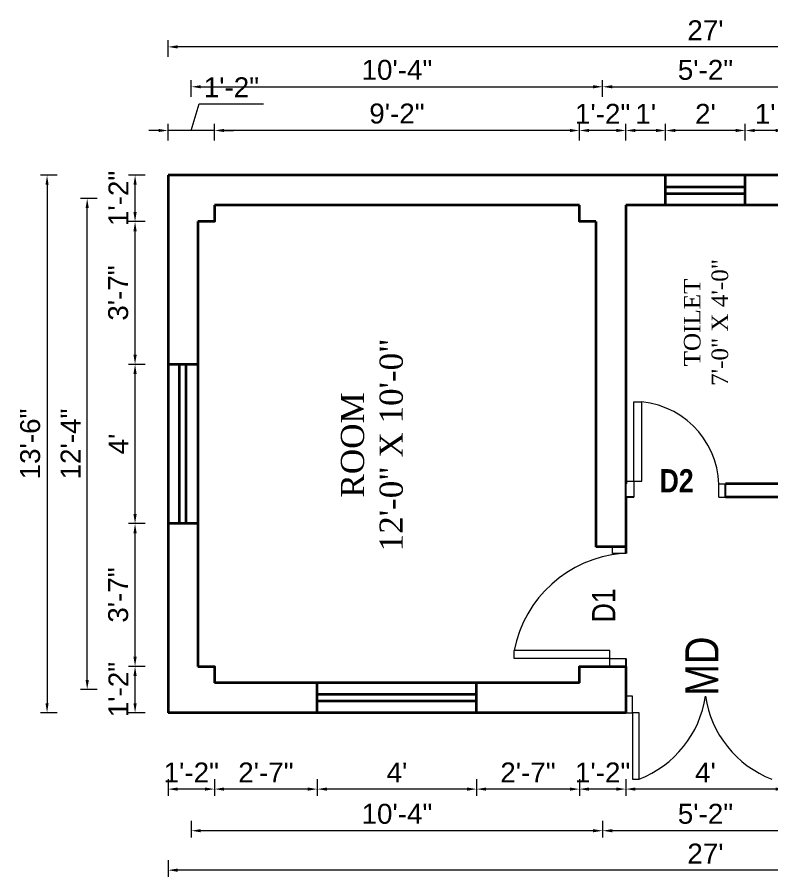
# Model space of a CAD drawing. Header units: inches. Extents: x 352533 to 378079, y -36324 to -23949.
# Drawn here: x 362215.4 to 362442.8, y -30469.7 to -30210.7 of the extents above; entities that cross this region are included whole.
import ezdxf

# ---------------------------------------------------------------- set-up
doc = ezdxf.new("R2010")
doc.units = ezdxf.units.IN
doc.header["$LTSCALE"] = 2
doc.header["$MEASUREMENT"] = 0
doc.header["$PDMODE"] = 34
doc.layers.get('0').update_dxf_attribs({"linetype": 'CONTINUOUS'})
doc.layers.get('DEFPOINTS').update_dxf_attribs({"color": 141, "linetype": 'CONTINUOUS'})
for name, color, linetype, lineweight in [('dimension', 160, 'CONTINUOUS', 15), ('door', 20, 'CONTINUOUS', 35), ('steps', 253, 'CONTINUOUS', 20), ('truss', 1, 'CONTINUOUS', 25)]:
    doc.layers.add(name, color=color, linetype=linetype, lineweight=lineweight)
doc.styles.add('Lettring Text', font='arial.ttf')
doc.styles.get("Standard").update_dxf_attribs({"font": 'ARIALN.TTF'})
doc.dimstyles.new('Copy of Standard', dxfattribs={"dimtxt": 6, "dimasz": 2.875, "dimexe": 2, "dimexo": 4, "dimgap": 2, "dimtad": 1, "dimdec": 0, "dimrnd": 1, "dimzin": 0, "dimdsep": 46, "dimlunit": 4, "dimtxsty": 'Lettring Text', "dimcen": 0.1, "dimclrd": 7, "dimclre": 7, "dimclrt": 7, "dimazin": 0, "dimtfac": 0.645, "dimtdec": 0, "dimtmove": 1, "dimatfit": 0, "dimfxl": 3, "dimfxlon": 1, "dimtfillclr": 256, "dimtolj": 1, "dimtzin": 0, "dimlwd": -1, "dimlwe": -1, "dimarcsym": 2})

# ---------------------------------------------------------------- blocks, each defined once
blk = doc.blocks.new('*D471')
at = {"layer": 'DEFPOINTS', "color": 0, "ltscale": 0.5, "transparency": 16777216}
for p in [(362250.9, -30406.27), (362260.84, -30406.27), (362260.84, -30420.27)]:
    blk.add_point(p, dxfattribs=at)
at = {"layer": 'steps', "color": 7, "ltscale": 0.5, "transparency": 16777216}
for p, q in [((362253.9, -30406.27), (362248.9, -30406.27)), ((362250.9, -30417.4), (362250.9, -30409.15)), ((362253.9, -30420.27), (362248.9, -30420.27))]:
    blk.add_line(p, q, dxfattribs=at)
for points in [[(362250.42, -30409.15), (362251.38, -30409.15), (362250.9, -30406.27)], [(362250.42, -30417.4), (362251.38, -30417.4), (362250.9, -30420.27)]]:
    blk.add_solid(points, dxfattribs=at)
at = {"layer": 'steps', "color": 7, "ltscale": 0.5, "transparency": 16777216, "insert": (362245.88, -30413.27), "char_height": 6, "attachment_point": 5, "rotation": 90, "style": 'Lettring Text'}
blk.add_mtext('\\A1;1\'-2"', dxfattribs=at)
blk = doc.blocks.new('*D472')
at = {"layer": 'DEFPOINTS', "color": 0, "ltscale": 0.5, "transparency": 16777216}
for p in [(362250.9, -30363.27), (362269.84, -30363.27), (362260.84, -30406.27)]:
    blk.add_point(p, dxfattribs=at)
at = {"layer": 'steps', "color": 7, "ltscale": 0.5, "transparency": 16777216}
for p, q in [((362253.9, -30363.27), (362248.9, -30363.27)), ((362250.9, -30403.4), (362250.9, -30366.15)), ((362253.9, -30406.27), (362248.9, -30406.27))]:
    blk.add_line(p, q, dxfattribs=at)
for points in [[(362250.42, -30366.15), (362251.38, -30366.15), (362250.9, -30363.27)], [(362250.42, -30403.4), (362251.38, -30403.4), (362250.9, -30406.27)]]:
    blk.add_solid(points, dxfattribs=at)
at = {"layer": 'steps', "color": 7, "ltscale": 0.5, "transparency": 16777216, "insert": (362245.83, -30384.77), "char_height": 6, "attachment_point": 5, "rotation": 90, "style": 'Lettring Text'}
blk.add_mtext('\\A1;3\'-7"', dxfattribs=at)
blk = doc.blocks.new('*D473')
at = {"layer": 'DEFPOINTS', "color": 0, "ltscale": 0.5, "transparency": 16777216}
for p in [(362250.9, -30258.27), (362269.84, -30258.27), (362269.84, -30272.27)]:
    blk.add_point(p, dxfattribs=at)
at = {"layer": 'steps', "color": 7, "ltscale": 0.5, "transparency": 16777216}
for p, q in [((362253.9, -30258.27), (362248.9, -30258.27)), ((362250.9, -30269.4), (362250.9, -30261.15)), ((362253.9, -30272.27), (362248.9, -30272.27))]:
    blk.add_line(p, q, dxfattribs=at)
for points in [[(362250.42, -30261.15), (362251.38, -30261.15), (362250.9, -30258.27)], [(362250.42, -30269.4), (362251.38, -30269.4), (362250.9, -30272.27)]]:
    blk.add_solid(points, dxfattribs=at)
at = {"layer": 'steps', "color": 7, "ltscale": 0.5, "transparency": 16777216, "insert": (362245.88, -30265.27), "char_height": 6, "attachment_point": 5, "rotation": 90, "style": 'Lettring Text'}
blk.add_mtext('\\A1;1\'-2"', dxfattribs=at)
blk = doc.blocks.new('*D474')
at = {"layer": 'DEFPOINTS', "color": 0, "ltscale": 0.5, "transparency": 16777216}
for p in [(362236.47, -30265.27), (362260.84, -30265.27), (362260.84, -30413.27)]:
    blk.add_point(p, dxfattribs=at)
at = {"layer": 'steps', "color": 7, "ltscale": 0.5, "transparency": 16777216}
for p, q in [((362239.47, -30265.27), (362234.47, -30265.27)), ((362236.47, -30410.4), (362236.47, -30268.15)), ((362239.47, -30413.27), (362234.47, -30413.27))]:
    blk.add_line(p, q, dxfattribs=at)
for points in [[(362235.99, -30268.15), (362236.95, -30268.15), (362236.47, -30265.27)], [(362235.99, -30410.4), (362236.95, -30410.4), (362236.47, -30413.27)]]:
    blk.add_solid(points, dxfattribs=at)
at = {"layer": 'steps', "color": 7, "ltscale": 0.5, "transparency": 16777216, "insert": (362231.46, -30339.27), "char_height": 6, "attachment_point": 5, "rotation": 90, "style": 'Lettring Text'}
blk.add_mtext('\\A1;12\'-4"', dxfattribs=at)
blk = doc.blocks.new('*D475')
at = {"layer": 'DEFPOINTS', "color": 0, "ltscale": 0.5, "transparency": 16777216}
for p in [(362260.84, -30258.27), (362224.37, -30420.27), (362260.84, -30420.27)]:
    blk.add_point(p, dxfattribs=at)
at = {"layer": 'steps', "color": 7, "ltscale": 0.5, "transparency": 16777216}
for p, q in [((362227.37, -30258.27), (362222.37, -30258.27)), ((362224.37, -30261.15), (362224.37, -30417.4)), ((362227.37, -30420.27), (362222.37, -30420.27))]:
    blk.add_line(p, q, dxfattribs=at)
for points in [[(362223.89, -30261.15), (362224.84, -30261.15), (362224.37, -30258.27)], [(362223.89, -30417.4), (362224.84, -30417.4), (362224.37, -30420.27)]]:
    blk.add_solid(points, dxfattribs=at)
at = {"layer": 'steps', "color": 7, "ltscale": 0.5, "transparency": 16777216, "insert": (362219.3, -30339.27), "char_height": 6, "attachment_point": 5, "rotation": 90, "style": 'Lettring Text'}
blk.add_mtext('\\A1;13\'-6"', dxfattribs=at)
blk = doc.blocks.new('*D485')
at = {"layer": 'DEFPOINTS', "color": 0, "ltscale": 0.5, "transparency": 16777216}
for p in [(362398.84, -30420.27), (362446.84, -30420.27), (362398.84, -30443.26)]:
    blk.add_point(p, dxfattribs=at)
at = {"layer": 'steps', "color": 7, "ltscale": 0.5, "transparency": 16777216}
for p, q in [((362398.84, -30440.26), (362398.84, -30445.26)), ((362446.84, -30440.26), (362446.84, -30445.26)), ((362443.97, -30443.26), (362401.72, -30443.26))]:
    blk.add_line(p, q, dxfattribs=at)
for points in [[(362401.72, -30442.78), (362401.72, -30443.74), (362398.84, -30443.26)], [(362443.97, -30442.78), (362443.97, -30443.74), (362446.84, -30443.26)]]:
    blk.add_solid(points, dxfattribs=at)
at = {"layer": 'steps', "color": 7, "ltscale": 0.5, "transparency": 16777216, "insert": (362422.84, -30438.26), "char_height": 6, "attachment_point": 5, "style": 'Lettring Text'}
blk.add_mtext("\\A1;4'", dxfattribs=at)
blk = doc.blocks.new('*D486')
at = {"layer": 'DEFPOINTS', "color": 0, "ltscale": 0.5, "transparency": 16777216}
for p in [(362384.84, -30411.27), (362398.84, -30420.27), (362384.84, -30443.26)]:
    blk.add_point(p, dxfattribs=at)
at = {"layer": 'steps', "color": 7, "ltscale": 0.5, "transparency": 16777216}
for p, q in [((362384.84, -30440.26), (362384.84, -30445.26)), ((362398.84, -30440.26), (362398.84, -30445.26)), ((362395.97, -30443.26), (362387.72, -30443.26))]:
    blk.add_line(p, q, dxfattribs=at)
for points in [[(362387.72, -30442.78), (362387.72, -30443.74), (362384.84, -30443.26)], [(362395.97, -30442.78), (362395.97, -30443.74), (362398.84, -30443.26)]]:
    blk.add_solid(points, dxfattribs=at)
at = {"layer": 'steps', "color": 7, "ltscale": 0.5, "transparency": 16777216, "insert": (362391.84, -30438.25), "char_height": 6, "attachment_point": 5, "style": 'Lettring Text'}
blk.add_mtext('\\A1;1\'-2"', dxfattribs=at)
blk = doc.blocks.new('*D487')
at = {"layer": 'DEFPOINTS', "color": 0, "ltscale": 0.5, "transparency": 16777216}
for p in [(362384.84, -30411.27), (362353.84, -30420.27), (362353.84, -30443.26)]:
    blk.add_point(p, dxfattribs=at)
at = {"layer": 'steps', "color": 7, "ltscale": 0.5, "transparency": 16777216}
for p, q in [((362353.84, -30440.26), (362353.84, -30445.26)), ((362384.84, -30440.26), (362384.84, -30445.26)), ((362381.97, -30443.26), (362356.72, -30443.26))]:
    blk.add_line(p, q, dxfattribs=at)
for points in [[(362356.72, -30442.78), (362356.72, -30443.74), (362353.84, -30443.26)], [(362381.97, -30442.78), (362381.97, -30443.74), (362384.84, -30443.26)]]:
    blk.add_solid(points, dxfattribs=at)
at = {"layer": 'steps', "color": 7, "ltscale": 0.5, "transparency": 16777216, "insert": (362369.34, -30438.25), "char_height": 6, "attachment_point": 5, "style": 'Lettring Text'}
blk.add_mtext('\\A1;2\'-7"', dxfattribs=at)
blk = doc.blocks.new('*D488')
at = {"layer": 'DEFPOINTS', "color": 0, "ltscale": 0.5, "transparency": 16777216}
for p in [(362305.84, -30420.27), (362353.84, -30420.27), (362305.84, -30443.26)]:
    blk.add_point(p, dxfattribs=at)
at = {"layer": 'steps', "color": 7, "ltscale": 0.5, "transparency": 16777216}
for p, q in [((362305.84, -30440.26), (362305.84, -30445.26)), ((362353.84, -30440.26), (362353.84, -30445.26)), ((362350.97, -30443.26), (362308.72, -30443.26))]:
    blk.add_line(p, q, dxfattribs=at)
for points in [[(362308.72, -30442.78), (362308.72, -30443.74), (362305.84, -30443.26)], [(362350.97, -30442.78), (362350.97, -30443.74), (362353.84, -30443.26)]]:
    blk.add_solid(points, dxfattribs=at)
at = {"layer": 'steps', "color": 7, "ltscale": 0.5, "transparency": 16777216, "insert": (362329.84, -30438.26), "char_height": 6, "attachment_point": 5, "style": 'Lettring Text'}
blk.add_mtext("\\A1;4'", dxfattribs=at)
blk = doc.blocks.new('*D489')
at = {"layer": 'DEFPOINTS', "color": 0, "ltscale": 0.5, "transparency": 16777216}
for p in [(362274.84, -30411.27), (362305.84, -30420.27), (362274.84, -30443.26)]:
    blk.add_point(p, dxfattribs=at)
at = {"layer": 'steps', "color": 7, "ltscale": 0.5, "transparency": 16777216}
for p, q in [((362274.84, -30440.26), (362274.84, -30445.26)), ((362305.84, -30440.26), (362305.84, -30445.26)), ((362302.97, -30443.26), (362277.72, -30443.26))]:
    blk.add_line(p, q, dxfattribs=at)
for points in [[(362277.72, -30442.78), (362277.72, -30443.74), (362274.84, -30443.26)], [(362302.97, -30442.78), (362302.97, -30443.74), (362305.84, -30443.26)]]:
    blk.add_solid(points, dxfattribs=at)
at = {"layer": 'steps', "color": 7, "ltscale": 0.5, "transparency": 16777216, "insert": (362290.34, -30438.25), "char_height": 6, "attachment_point": 5, "style": 'Lettring Text'}
blk.add_mtext('\\A1;2\'-7"', dxfattribs=at)
blk = doc.blocks.new('*D490')
at = {"layer": 'DEFPOINTS', "color": 0, "ltscale": 0.5, "transparency": 16777216}
for p in [(362274.84, -30411.27), (362260.84, -30420.27), (362260.84, -30443.26)]:
    blk.add_point(p, dxfattribs=at)
at = {"layer": 'steps', "color": 7, "ltscale": 0.5, "transparency": 16777216}
for p, q in [((362260.84, -30440.26), (362260.84, -30445.26)), ((362274.84, -30440.26), (362274.84, -30445.26)), ((362271.97, -30443.26), (362263.72, -30443.26))]:
    blk.add_line(p, q, dxfattribs=at)
for points in [[(362263.72, -30442.78), (362263.72, -30443.74), (362260.84, -30443.26)], [(362271.97, -30442.78), (362271.97, -30443.74), (362274.84, -30443.26)]]:
    blk.add_solid(points, dxfattribs=at)
at = {"layer": 'steps', "color": 7, "ltscale": 0.5, "transparency": 16777216, "insert": (362267.84, -30438.25), "char_height": 6, "attachment_point": 5, "style": 'Lettring Text'}
blk.add_mtext('\\A1;1\'-2"', dxfattribs=at)
blk = doc.blocks.new('*D493')
at = {"layer": 'DEFPOINTS', "color": 0, "ltscale": 0.5, "transparency": 16777216}
for p in [(362260.84, -30420.27), (362584.84, -30420.27), (362260.84, -30467.69)]:
    blk.add_point(p, dxfattribs=at)
at = {"layer": 'steps', "color": 7, "ltscale": 0.5, "transparency": 16777216}
for p, q in [((362260.84, -30464.69), (362260.84, -30469.69)), ((362584.84, -30464.69), (362584.84, -30469.69)), ((362581.97, -30467.69), (362263.72, -30467.69))]:
    blk.add_line(p, q, dxfattribs=at)
for points in [[(362263.72, -30467.21), (362263.72, -30468.17), (362260.84, -30467.69)], [(362581.97, -30467.21), (362581.97, -30468.17), (362584.84, -30467.69)]]:
    blk.add_solid(points, dxfattribs=at)
at = {"layer": 'steps', "color": 7, "ltscale": 0.5, "transparency": 16777216, "insert": (362422.84, -30462.68), "char_height": 6, "attachment_point": 5, "style": 'Lettring Text'}
blk.add_mtext("\\A1;27'", dxfattribs=at)
blk = doc.blocks.new('*D494')
at = {"layer": 'DEFPOINTS', "color": 0, "ltscale": 0.5, "transparency": 16777216}
for p in [(362391.84, -30406.27), (362453.84, -30406.27), (362391.84, -30455.8)]:
    blk.add_point(p, dxfattribs=at)
at = {"layer": 'steps', "color": 7, "ltscale": 0.5, "transparency": 16777216}
for p, q in [((362391.84, -30452.8), (362391.84, -30457.8)), ((362453.84, -30452.8), (362453.84, -30457.8)), ((362450.97, -30455.8), (362394.72, -30455.8))]:
    blk.add_line(p, q, dxfattribs=at)
for points in [[(362394.72, -30455.32), (362394.72, -30456.28), (362391.84, -30455.8)], [(362450.97, -30455.32), (362450.97, -30456.28), (362453.84, -30455.8)]]:
    blk.add_solid(points, dxfattribs=at)
at = {"layer": 'steps', "color": 7, "ltscale": 0.5, "transparency": 16777216, "insert": (362422.84, -30450.74), "char_height": 6, "attachment_point": 5, "style": 'Lettring Text'}
blk.add_mtext('\\A1;5\'-2"', dxfattribs=at)
blk = doc.blocks.new('*D495')
at = {"layer": 'DEFPOINTS', "color": 0, "ltscale": 0.5, "transparency": 16777216}
for p in [(362391.84, -30406.27), (362267.84, -30411.27), (362267.84, -30455.8)]:
    blk.add_point(p, dxfattribs=at)
at = {"layer": 'steps', "color": 7, "ltscale": 0.5, "transparency": 16777216}
for p, q in [((362267.84, -30452.8), (362267.84, -30457.8)), ((362391.84, -30452.8), (362391.84, -30457.8)), ((362388.97, -30455.8), (362270.72, -30455.8))]:
    blk.add_line(p, q, dxfattribs=at)
for points in [[(362270.72, -30455.32), (362270.72, -30456.28), (362267.84, -30455.8)], [(362388.97, -30455.32), (362388.97, -30456.28), (362391.84, -30455.8)]]:
    blk.add_solid(points, dxfattribs=at)
at = {"layer": 'steps', "color": 7, "ltscale": 0.5, "transparency": 16777216, "insert": (362329.84, -30450.74), "char_height": 6, "attachment_point": 5, "style": 'Lettring Text'}
blk.add_mtext('\\A1;10\'-4"', dxfattribs=at)
blk = doc.blocks.new('*D501')
at = {"layer": 'DEFPOINTS', "color": 0, "ltscale": 0.5, "transparency": 16777216}
for p in [(362434.84, -30244.8), (362434.84, -30267.27), (362446.84, -30267.27)]:
    blk.add_point(p, dxfattribs=at)
at = {"layer": 'steps', "color": 7, "ltscale": 0.5, "transparency": 16777216}
for p, q in [((362434.84, -30247.8), (362434.84, -30242.8)), ((362446.84, -30247.8), (362446.84, -30242.8)), ((362443.97, -30244.8), (362437.72, -30244.8))]:
    blk.add_line(p, q, dxfattribs=at)
for points in [[(362437.72, -30244.32), (362437.72, -30245.27), (362434.84, -30244.8)], [(362443.97, -30244.32), (362443.97, -30245.27), (362446.84, -30244.8)]]:
    blk.add_solid(points, dxfattribs=at)
at = {"layer": 'steps', "color": 7, "ltscale": 0.5, "transparency": 16777216, "insert": (362440.84, -30239.78), "char_height": 6, "attachment_point": 5, "style": 'Lettring Text'}
blk.add_mtext("\\A1;1'", dxfattribs=at)
blk = doc.blocks.new('*D502')
at = {"layer": 'DEFPOINTS', "color": 0, "ltscale": 0.5, "transparency": 16777216}
for p in [(362410.84, -30244.8), (362410.84, -30267.27), (362434.84, -30267.27)]:
    blk.add_point(p, dxfattribs=at)
at = {"layer": 'steps', "color": 7, "ltscale": 0.5, "transparency": 16777216}
for p, q in [((362410.84, -30247.8), (362410.84, -30242.8)), ((362434.84, -30247.8), (362434.84, -30242.8)), ((362431.97, -30244.8), (362413.72, -30244.8))]:
    blk.add_line(p, q, dxfattribs=at)
for points in [[(362413.72, -30244.32), (362413.72, -30245.27), (362410.84, -30244.8)], [(362431.97, -30244.32), (362431.97, -30245.27), (362434.84, -30244.8)]]:
    blk.add_solid(points, dxfattribs=at)
at = {"layer": 'steps', "color": 7, "ltscale": 0.5, "transparency": 16777216, "insert": (362422.84, -30239.78), "char_height": 6, "attachment_point": 5, "style": 'Lettring Text'}
blk.add_mtext("\\A1;2'", dxfattribs=at)
blk = doc.blocks.new('*D503')
at = {"layer": 'DEFPOINTS', "color": 0, "ltscale": 0.5, "transparency": 16777216}
for p in [(362398.84, -30244.8), (362398.84, -30267.27), (362410.84, -30267.27)]:
    blk.add_point(p, dxfattribs=at)
at = {"layer": 'steps', "color": 7, "ltscale": 0.5, "transparency": 16777216}
for p, q in [((362398.84, -30247.8), (362398.84, -30242.8)), ((362410.84, -30247.8), (362410.84, -30242.8)), ((362407.97, -30244.8), (362401.72, -30244.8))]:
    blk.add_line(p, q, dxfattribs=at)
for points in [[(362401.72, -30244.32), (362401.72, -30245.27), (362398.84, -30244.8)], [(362407.97, -30244.32), (362407.97, -30245.27), (362410.84, -30244.8)]]:
    blk.add_solid(points, dxfattribs=at)
at = {"layer": 'steps', "color": 7, "ltscale": 0.5, "transparency": 16777216, "insert": (362404.84, -30239.78), "char_height": 6, "attachment_point": 5, "style": 'Lettring Text'}
blk.add_mtext("\\A1;1'", dxfattribs=at)
blk = doc.blocks.new('*D504')
at = {"layer": 'DEFPOINTS', "color": 0, "ltscale": 0.5, "transparency": 16777216}
for p in [(362384.84, -30244.8), (362384.84, -30267.27), (362398.84, -30267.27)]:
    blk.add_point(p, dxfattribs=at)
at = {"layer": 'steps', "color": 7, "ltscale": 0.5, "transparency": 16777216}
for p, q in [((362384.84, -30247.8), (362384.84, -30242.8)), ((362398.84, -30247.8), (362398.84, -30242.8)), ((362395.97, -30244.8), (362387.72, -30244.8))]:
    blk.add_line(p, q, dxfattribs=at)
for points in [[(362387.72, -30244.32), (362387.72, -30245.27), (362384.84, -30244.8)], [(362395.97, -30244.32), (362395.97, -30245.27), (362398.84, -30244.8)]]:
    blk.add_solid(points, dxfattribs=at)
at = {"layer": 'steps', "color": 7, "ltscale": 0.5, "transparency": 16777216, "insert": (362391.84, -30239.78), "char_height": 6, "attachment_point": 5, "style": 'Lettring Text'}
blk.add_mtext('\\A1;1\'-2"', dxfattribs=at)
blk = doc.blocks.new('*D505')
at = {"layer": 'DEFPOINTS', "color": 0, "ltscale": 0.5, "transparency": 16777216}
for p in [(362274.84, -30244.8), (362274.84, -30267.27), (362384.84, -30267.27)]:
    blk.add_point(p, dxfattribs=at)
at = {"layer": 'steps', "color": 7, "ltscale": 0.5, "transparency": 16777216}
for p, q in [((362274.84, -30247.8), (362274.84, -30242.8)), ((362384.84, -30247.8), (362384.84, -30242.8)), ((362381.97, -30244.8), (362277.72, -30244.8))]:
    blk.add_line(p, q, dxfattribs=at)
for points in [[(362277.72, -30244.32), (362277.72, -30245.27), (362274.84, -30244.8)], [(362381.97, -30244.32), (362381.97, -30245.27), (362384.84, -30244.8)]]:
    blk.add_solid(points, dxfattribs=at)
at = {"layer": 'steps', "color": 7, "ltscale": 0.5, "transparency": 16777216, "insert": (362329.84, -30239.73), "char_height": 6, "attachment_point": 5, "style": 'Lettring Text'}
blk.add_mtext('\\A1;9\'-2"', dxfattribs=at)
blk = doc.blocks.new('*D506')
at = {"layer": 'DEFPOINTS', "color": 0, "ltscale": 0.5, "transparency": 16777216}
for p in [(362260.84, -30244.8), (362260.84, -30267.27), (362274.84, -30267.27)]:
    blk.add_point(p, dxfattribs=at)
at = {"layer": 'steps', "color": 7, "ltscale": 0.5, "transparency": 16777216}
for p, q in [((362267.84, -30244.8), (362270.24, -30236.78)), ((362270.24, -30236.78), (362289.63, -30236.78)), ((362260.84, -30247.8), (362260.84, -30242.8)), ((362274.84, -30247.8), (362274.84, -30242.8)), ((362257.97, -30244.8), (362255.09, -30244.8)), ((362274.84, -30244.8), (362260.84, -30244.8)), ((362274.84, -30244.8), (362260.84, -30244.8)), ((362277.72, -30244.8), (362280.59, -30244.8))]:
    blk.add_line(p, q, dxfattribs=at)
for points in [[(362257.97, -30244.32), (362257.97, -30245.27), (362260.84, -30244.8)], [(362277.72, -30244.32), (362277.72, -30245.27), (362274.84, -30244.8)]]:
    blk.add_solid(points, dxfattribs=at)
at = {"layer": 'steps', "color": 7, "ltscale": 0.5, "transparency": 16777216, "insert": (362279.94, -30231.77), "char_height": 6, "attachment_point": 5, "style": 'Lettring Text'}
blk.add_mtext('\\A1;1\'-2"', dxfattribs=at)
blk = doc.blocks.new('*D507')
at = {"layer": 'DEFPOINTS', "color": 0, "ltscale": 0.5, "transparency": 16777216}
for p in [(362391.84, -30231.63), (362267.84, -30267.27), (362391.84, -30406.27)]:
    blk.add_point(p, dxfattribs=at)
at = {"layer": 'steps', "color": 7, "ltscale": 0.5, "transparency": 16777216}
for p, q in [((362267.84, -30234.63), (362267.84, -30229.63)), ((362391.84, -30234.63), (362391.84, -30229.63)), ((362270.72, -30231.63), (362388.97, -30231.63))]:
    blk.add_line(p, q, dxfattribs=at)
for points in [[(362270.72, -30231.15), (362270.72, -30232.11), (362267.84, -30231.63)], [(362388.97, -30231.15), (362388.97, -30232.11), (362391.84, -30231.63)]]:
    blk.add_solid(points, dxfattribs=at)
at = {"layer": 'steps', "color": 7, "ltscale": 0.5, "transparency": 16777216, "insert": (362329.84, -30226.57), "char_height": 6, "attachment_point": 5, "style": 'Lettring Text'}
blk.add_mtext('\\A1;10\'-4"', dxfattribs=at)
blk = doc.blocks.new('*D508')
at = {"layer": 'DEFPOINTS', "color": 0, "ltscale": 0.5, "transparency": 16777216}
for p in [(362453.84, -30231.63), (362391.84, -30406.27), (362453.84, -30406.27)]:
    blk.add_point(p, dxfattribs=at)
at = {"layer": 'steps', "color": 7, "ltscale": 0.5, "transparency": 16777216}
for p, q in [((362391.84, -30234.63), (362391.84, -30229.63)), ((362453.84, -30234.63), (362453.84, -30229.63)), ((362394.72, -30231.63), (362450.97, -30231.63))]:
    blk.add_line(p, q, dxfattribs=at)
for points in [[(362394.72, -30231.15), (362394.72, -30232.11), (362391.84, -30231.63)], [(362450.97, -30231.15), (362450.97, -30232.11), (362453.84, -30231.63)]]:
    blk.add_solid(points, dxfattribs=at)
at = {"layer": 'steps', "color": 7, "ltscale": 0.5, "transparency": 16777216, "insert": (362422.84, -30226.57), "char_height": 6, "attachment_point": 5, "style": 'Lettring Text'}
blk.add_mtext('\\A1;5\'-2"', dxfattribs=at)
blk = doc.blocks.new('*D510')
at = {"layer": 'DEFPOINTS', "color": 0, "ltscale": 0.5, "transparency": 16777216}
for p in [(362260.84, -30219.61), (362260.84, -30258.27), (362584.84, -30258.27)]:
    blk.add_point(p, dxfattribs=at)
at = {"layer": 'steps', "color": 7, "ltscale": 0.5, "transparency": 16777216}
for p, q in [((362260.84, -30222.61), (362260.84, -30217.61)), ((362584.84, -30222.61), (362584.84, -30217.61)), ((362581.97, -30219.61), (362263.72, -30219.61))]:
    blk.add_line(p, q, dxfattribs=at)
for points in [[(362263.72, -30219.13), (362263.72, -30220.09), (362260.84, -30219.61)], [(362581.97, -30219.13), (362581.97, -30220.09), (362584.84, -30219.61)]]:
    blk.add_solid(points, dxfattribs=at)
at = {"layer": 'steps', "color": 7, "ltscale": 0.5, "transparency": 16777216, "insert": (362422.84, -30214.6), "char_height": 6, "attachment_point": 5, "style": 'Lettring Text'}
blk.add_mtext("\\A1;27'", dxfattribs=at)
blk = doc.blocks.new('*D511')
at = {"layer": 'DEFPOINTS', "color": 0, "ltscale": 0.5, "transparency": 16777216}
for p in [(362250.9, -30315.27), (362260.84, -30315.27), (362269.84, -30363.27)]:
    blk.add_point(p, dxfattribs=at)
at = {"layer": 'steps', "color": 7, "ltscale": 0.5, "transparency": 16777216}
for p, q in [((362253.9, -30315.27), (362248.9, -30315.27)), ((362250.9, -30360.4), (362250.9, -30318.15)), ((362253.9, -30363.27), (362248.9, -30363.27))]:
    blk.add_line(p, q, dxfattribs=at)
for points in [[(362250.42, -30318.15), (362251.38, -30318.15), (362250.9, -30315.27)], [(362250.42, -30360.4), (362251.38, -30360.4), (362250.9, -30363.27)]]:
    blk.add_solid(points, dxfattribs=at)
at = {"layer": 'steps', "color": 7, "ltscale": 0.5, "transparency": 16777216, "insert": (362245.9, -30339.27), "char_height": 6, "attachment_point": 5, "rotation": 90, "style": 'Lettring Text'}
blk.add_mtext("\\A1;4'", dxfattribs=at)
blk = doc.blocks.new('*D512')
at = {"layer": 'DEFPOINTS', "color": 0, "ltscale": 0.5, "transparency": 16777216}
for p in [(362250.9, -30272.27), (362269.84, -30272.27), (362260.84, -30315.27)]:
    blk.add_point(p, dxfattribs=at)
at = {"layer": 'steps', "color": 7, "ltscale": 0.5, "transparency": 16777216}
for p, q in [((362253.9, -30272.27), (362248.9, -30272.27)), ((362250.9, -30312.4), (362250.9, -30275.15)), ((362253.9, -30315.27), (362248.9, -30315.27))]:
    blk.add_line(p, q, dxfattribs=at)
for points in [[(362250.42, -30275.15), (362251.38, -30275.15), (362250.9, -30272.27)], [(362250.42, -30312.4), (362251.38, -30312.4), (362250.9, -30315.27)]]:
    blk.add_solid(points, dxfattribs=at)
at = {"layer": 'steps', "color": 7, "ltscale": 0.5, "transparency": 16777216, "insert": (362245.83, -30293.77), "char_height": 6, "attachment_point": 5, "rotation": 90, "style": 'Lettring Text'}
blk.add_mtext('\\A1;3\'-7"', dxfattribs=at)

msp = doc.modelspace()

# ---------------------------------------------------------------- linework, layer by layer
at = {"layer": 'dimension', "ltscale": 7}
for p, q in [((362401.24, -30350.47), (362401.24, -30326.6)), ((362401.24, -30326.6), (362403.64, -30326.6)), ((362403.64, -30350.47), (362403.64, -30326.6)), ((362398.84, -30350.47), (362401.24, -30350.47)), ((362398.84, -30355.27), (362398.84, -30350.47)), ((362401.24, -30350.47), (362401.24, -30355.27)), ((362401.24, -30350.47), (362403.64, -30350.47)), ((362426.84, -30355.27), (362426.84, -30351.27)), ((362426.84, -30351.27), (362428.84, -30351.27)), ((362401.24, -30355.27), (362398.84, -30355.27)), ((362426.84, -30355.27), (362428.84, -30355.27)), ((362394.84, -30372.27), (362394.84, -30370.27)), ((362398.84, -30372.27), (362398.84, -30370.27)), ((362398.84, -30372.27), (362394.84, -30372.27)), ((362394.04, -30401.47), (362365.17, -30401.47)), ((362365.17, -30403.87), (362365.17, -30401.47)), ((362394.04, -30403.87), (362394.04, -30401.47)), ((362394.04, -30403.87), (362365.17, -30403.87)), ((362394.04, -30406.27), (362394.04, -30403.87)), ((362394.04, -30403.87), (362398.84, -30403.87)), ((362398.84, -30403.87), (362398.84, -30406.27)), ((362398.84, -30406.27), (362394.04, -30406.27))]:
    msp.add_line(p, q, dxfattribs=at)
for centre, radius, start, end in [((362401.18, -30352.21), 25.72, 356.0106, 84.5071), ((362400.74, -30408.37), 36.23, 95.0246, 169.0343)]:
    msp.add_arc(centre, radius, start, end, dxfattribs=at)
at = {"layer": 'door', "ltscale": 0.5}
for p, q in [((362260.84, -30258.27), (362260.84, -30420.27)), ((362584.84, -30258.27), (362260.84, -30258.27)), ((362410.84, -30267.27), (362410.84, -30258.27)), ((362434.84, -30267.27), (362434.84, -30258.27)), ((362410.84, -30261.77), (362434.84, -30261.77)), ((362410.84, -30263.77), (362434.84, -30263.77)), ((362384.84, -30267.27), (362274.84, -30267.27)), ((362398.84, -30267.27), (362398.84, -30351.27)), ((362446.84, -30267.27), (362398.84, -30267.27)), ((362269.84, -30272.27), (362269.84, -30406.27)), ((362389.84, -30272.27), (362389.84, -30370.27)), ((362269.84, -30315.27), (362260.84, -30315.27)), ((362264.34, -30363.27), (362264.34, -30315.27)), ((362266.34, -30363.27), (362266.34, -30315.27)), ((362446.84, -30351.27), (362428.84, -30351.27)), ((362398.84, -30355.27), (362398.84, -30372.27)), ((362446.84, -30355.27), (362428.84, -30355.27)), ((362269.84, -30363.27), (362260.84, -30363.27)), ((362398.84, -30370.27), (362389.84, -30370.27)), ((362384.84, -30406.27), (362398.84, -30406.27)), ((362398.84, -30406.27), (362398.84, -30420.27)), ((362384.84, -30411.27), (362274.84, -30411.27)), ((362305.84, -30420.27), (362305.84, -30411.27)), ((362353.84, -30420.27), (362353.84, -30411.27)), ((362353.84, -30414.77), (362305.84, -30414.77)), ((362353.84, -30416.77), (362305.84, -30416.77)), ((362398.84, -30420.27), (362260.84, -30420.27))]:
    msp.add_line(p, q, dxfattribs=at)
for points in [[(362274.84, -30267.27), (362274.84, -30272.27), (362269.84, -30272.27)], [(362389.84, -30272.27), (362384.84, -30272.27), (362384.84, -30267.27)], [(362269.84, -30406.27), (362274.84, -30406.27), (362274.84, -30411.27)], [(362384.84, -30411.27), (362384.84, -30406.27), (362389.84, -30406.27)]]:
    msp.add_lwpolyline(points, dxfattribs=at)
at = {"layer": 'steps', "color": 7, "ltscale": 0.3}
for points in [[(362398.84, -30420.27), (362400.84, -30420.27), (362400.84, -30415.27), (362398.84, -30415.27)], [(362400.84, -30420.27), (362400.84, -30440.27), (362402.84, -30440.27), (362402.84, -30420.27)]]:
    msp.add_lwpolyline(points, close=True, dxfattribs=at)
at = {"layer": 'steps', "color": 7, "ltscale": 0.3, "true_color": 0xffffff}
for centre, start, end in [((362391.31, -30410.55), 291.198, 351.4824), ((362454.37, -30410.55), 188.5176, 248.802)]:
    msp.add_arc(centre, 31.88, start, end, dxfattribs=at)
at = {"layer": 'truss', "ltscale": 7}
for p, q in [((362398.84, -30355.27), (362398.84, -30351.27)), ((362428.84, -30355.27), (362428.84, -30351.27)), ((362401.24, -30355.27), (362398.84, -30355.27)), ((362398.84, -30370.27), (362394.84, -30370.27)), ((362398.84, -30403.87), (362398.84, -30406.27)), ((362398.84, -30406.27), (362394.84, -30406.27))]:
    msp.add_line(p, q, dxfattribs=at)

# ---------------------------------------------------------------- texts
at = {"color": 7, "linetype": 'ByBlock', "lineweight": 5, "insert": (362416.76, -30397.31), "char_height": 10, "width": 44.1664, "attachment_point": 3, "rotation": 90}
msp.add_mtext('MD', dxfattribs=at)
at = {"layer": 'steps', "color": 7, "ltscale": 0.3, "attachment_point": 2, "rotation": 90}
for s, insert, char_height, width in [('{\\fTimes New Roman|b0|i0|c0|p18;TOILET\\P7\'-0" X 4\'-0"}', (362416.34, -30302.65), 5, 55.268), ('{\\fTimes New Roman|b0|i0|c0|p18;ROOM \\P12\'-0" X 10\'-0"}', (362312.94, -30339.55), 7, 72.8187)]:
    msp.add_mtext(s, dxfattribs=dict(at, insert=insert, char_height=char_height, width=width))
at = {"layer": 'steps', "color": 7, "ltscale": 0.3, "insert": (362414.15, -30346.85), "char_height": 7, "width": 55.268, "attachment_point": 2}
msp.add_mtext('{\\fTechnic|b1|i0|c2|p2;D2}', dxfattribs=at)
at = {"layer": 'steps', "color": 7, "ltscale": 0.3, "insert": (362395.66, -30387.89), "char_height": 7, "attachment_point": 8, "rotation": 90}
msp.add_mtext_dynamic_manual_height_columns('{\\W1;D1}', width=18.6213, gutter_width=40, heights=[0], dxfattribs=at)

# ---------------------------------------------------------------- dimensions: what is measured, and where the dimension line sits
at = {"layer": 'steps', "ltscale": 0.5}
for base, p1, p2, angle, picture, middle in [((362260.84, -30219.61), (362584.84, -30258.27), (362260.84, -30258.27), 180, '*D510', (362422.84, -30214.6)), ((362391.84, -30231.63), (362267.84, -30267.27), (362391.84, -30406.27), 180, '*D507', (362329.84, -30226.57)), ((362453.84, -30231.63), (362391.84, -30406.27), (362453.84, -30406.27), 180, '*D508', (362422.84, -30226.57)), ((362260.84, -30244.8), (362274.84, -30267.27), (362260.84, -30267.27), 180, '*D506', (362272.24, -30231.77)), ((362274.84, -30244.8), (362384.84, -30267.27), (362274.84, -30267.27), 180, '*D505', (362329.84, -30239.73)), ((362398.84, -30244.8), (362410.84, -30267.27), (362398.84, -30267.27), 180, '*D503', (362404.84, -30239.78)), ((362410.84, -30244.8), (362434.84, -30267.27), (362410.84, -30267.27), 180, '*D502', (362422.84, -30239.78)), ((362434.84, -30244.8), (362446.84, -30267.27), (362434.84, -30267.27), 180, '*D501', (362440.84, -30239.78)), ((362224.37, -30420.27), (362260.84, -30258.27), (362260.84, -30420.27), 90, '*D475', (362219.3, -30339.27)), ((362236.47, -30265.27), (362260.84, -30413.27), (362260.84, -30265.27), 90, '*D474', (362231.46, -30339.27)), ((362250.9, -30272.27), (362260.84, -30315.27), (362269.84, -30272.27), 90, '*D512', (362245.83, -30293.77)), ((362250.9, -30315.27), (362269.84, -30363.27), (362260.84, -30315.27), 90, '*D511', (362245.9, -30339.27)), ((362250.9, -30363.27), (362260.84, -30406.27), (362269.84, -30363.27), 90, '*D472', (362245.83, -30384.77)), ((362267.84, -30455.8), (362391.84, -30406.27), (362267.84, -30411.27), 180, '*D495', (362329.84, -30450.74)), ((362391.84, -30455.8), (362453.84, -30406.27), (362391.84, -30406.27), 180, '*D494', (362422.84, -30450.74)), ((362274.84, -30443.26), (362305.84, -30420.27), (362274.84, -30411.27), 180, '*D489', (362290.34, -30438.25)), ((362353.84, -30443.26), (362384.84, -30411.27), (362353.84, -30420.27), 180, '*D487', (362369.34, -30438.25)), ((362260.84, -30467.69), (362584.84, -30420.27), (362260.84, -30420.27), 180, '*D493', (362422.84, -30462.68)), ((362305.84, -30443.26), (362353.84, -30420.27), (362305.84, -30420.27), 180, '*D488', (362329.84, -30438.26)), ((362398.84, -30443.26), (362446.84, -30420.27), (362398.84, -30420.27), 180, '*D485', (362422.84, -30438.26))]:
    dim = msp.add_linear_dim(base=base, p1=p1, p2=p2, angle=angle, dimstyle='Copy of Standard', dxfattribs=at)
    dim.commit()
    dim.dimension.update_dxf_attribs({"geometry": picture, "text_midpoint": middle})
for base, p1, p2, angle, picture, middle in [((362384.84, -30244.8), (362398.84, -30267.27), (362384.84, -30267.27), 180, '*D504', (362391.84, -30244.8)), ((362250.9, -30258.27), (362269.84, -30272.27), (362269.84, -30258.27), 90, '*D473', (362250.9, -30265.27)), ((362250.9, -30406.27), (362260.84, -30420.27), (362260.84, -30406.27), 90, '*D471', (362250.9, -30413.27)), ((362260.84, -30443.26), (362274.84, -30411.27), (362260.84, -30420.27), 180, '*D490', (362267.84, -30443.26)), ((362384.84, -30443.26), (362398.84, -30420.27), (362384.84, -30411.27), 180, '*D486', (362391.84, -30443.26))]:
    dim = msp.add_linear_dim(base=base, p1=p1, p2=p2, angle=angle, dimstyle='Copy of Standard', dxfattribs=at)
    dim.commit()
    dim.dimension.update_dxf_attribs({"geometry": picture, "text_midpoint": middle, "dimtype": 160})

doc.saveas('drawing.dxf')
